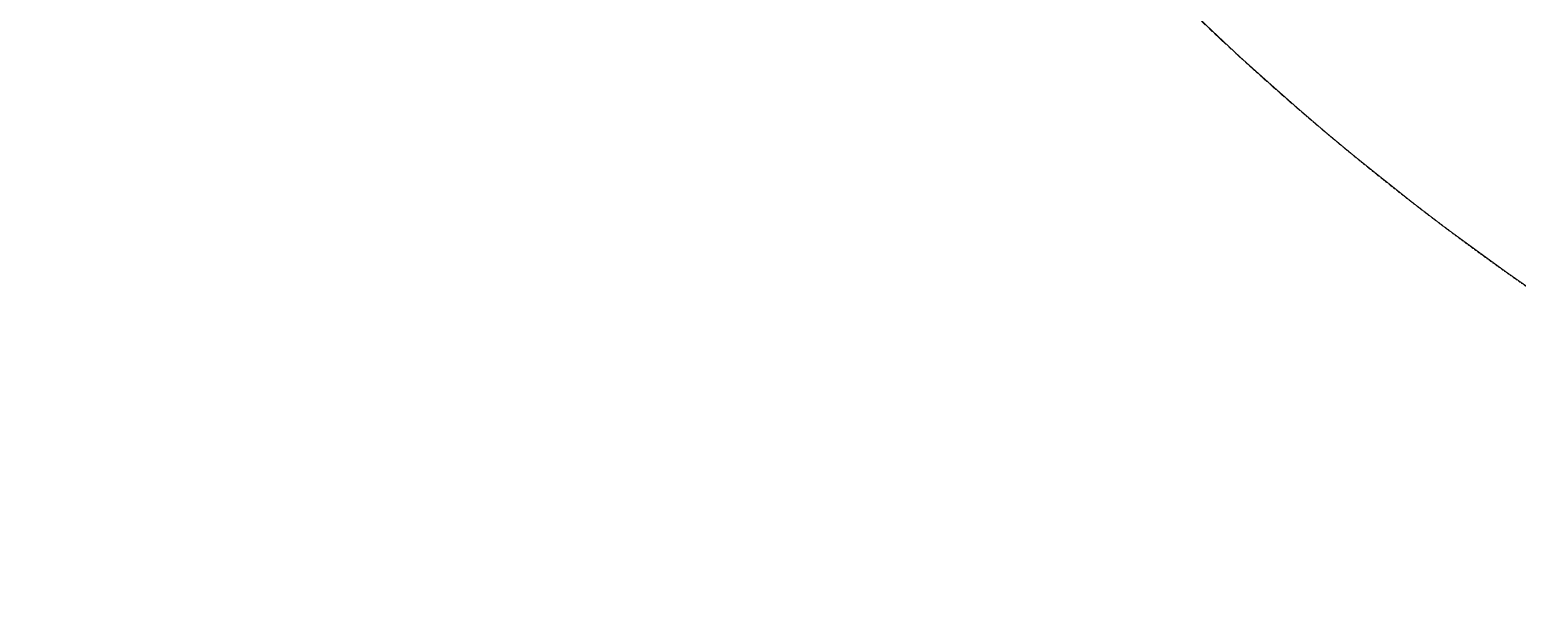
# Model space of a CAD drawing. Header units: millimetres. Extents: x -55734 to 162275, y 47779 to 197208.
# Drawn here: x 30300 to 62458, y 119175 to 131694 of the extents above; entities that cross this region are included whole.
import ezdxf
from ezdxf.xclip import XClip

# ---------------------------------------------------------------- set-up
doc = ezdxf.new("R2010")
doc.units = ezdxf.units.MM
doc.header["$XCLIPFRAME"] = 0
doc.linetypes.add('20180221 BF$0$2-2', pattern=[10, 5, -5])
doc.linetypes.add('20180221 BF$0$HIDDEN', pattern=[0.375, 0.25, -0.125])
for name, color, linetype, lineweight in [('20180221 BF$0$QHH ÐỀ XUẤT ÐIỀU CHỈNH', 5, '20180221 BF$0$HIDDEN', 30), ('NET THAY 2', 55, 'Continuous', 5), ('NET-CAT', 3, 'Continuous', 15), ('NET-THAY', 2, 'Continuous', 9)]:
    doc.layers.add(name, color=color, linetype=linetype, lineweight=lineweight)

# ---------------------------------------------------------------- blocks, each defined once
blk = doc.blocks.new('A$C73191BE0')
at = {"ltscale": 0.5, "elevation": 0}
blk.add_lwpolyline([(-111251.6, -40603.8), (-101428.3, -37729.4), (-77631.6, -29036.5), (-63572, -22149.7, 0.3019913), (-52403.3, -3033, -0.2568509), (-30624.8, 42631.2, 0.304329), (-22837.8, 63508.9), (-36453.2, 120668.2)], format="xyb", dxfattribs=at)
at = {"layer": 'NET-THAY', "ltscale": 0.5, "elevation": 0}
blk.add_lwpolyline([(-113351.4, -33388.4), (-103770.7, -30600.3), (-80576, -22127.4), (-71191.2, -17524, 0.2846792), (-59999.1, 324.1, -0.223287), (-38037.5, 46402, 0.2870076), (-31261, 66503.8), (-43749.1, 118930.3)], format="xyb", dxfattribs=at)
blk = doc.blocks.new('A$C1F0A2BF7')
at = {"layer": '20180221 BF$0$QHH ÐỀ XUẤT ÐIỀU CHỈNH', "linetype": '20180221 BF$0$2-2'}
blk.add_arc((152707.2, 137197.6, 0), 60000, 215.64442, 265.992139, dxfattribs=at)

msp = doc.modelspace()

# ---------------------------------------------------------------- block references
at = {"layer": 'NET-CAT', "rotation": 86.30059057706528}
msp.add_blockref('A$C73191BE0', (96985.1, 175360.9, 0), dxfattribs=at)

# ---------------------------------------------------------------- next in the draw order: block references
at = {"layer": 'NET THAY 2'}
ref = msp.add_blockref('A$C1F0A2BF7', (-55733.8, 38167.8, 0), dxfattribs=at)
XClip(ref).set_block_clipping_path([(-27462.6186291156, 51738.6749988016), (137958.5174097056, 152520.3806320981)])

doc.saveas('drawing.dxf')
